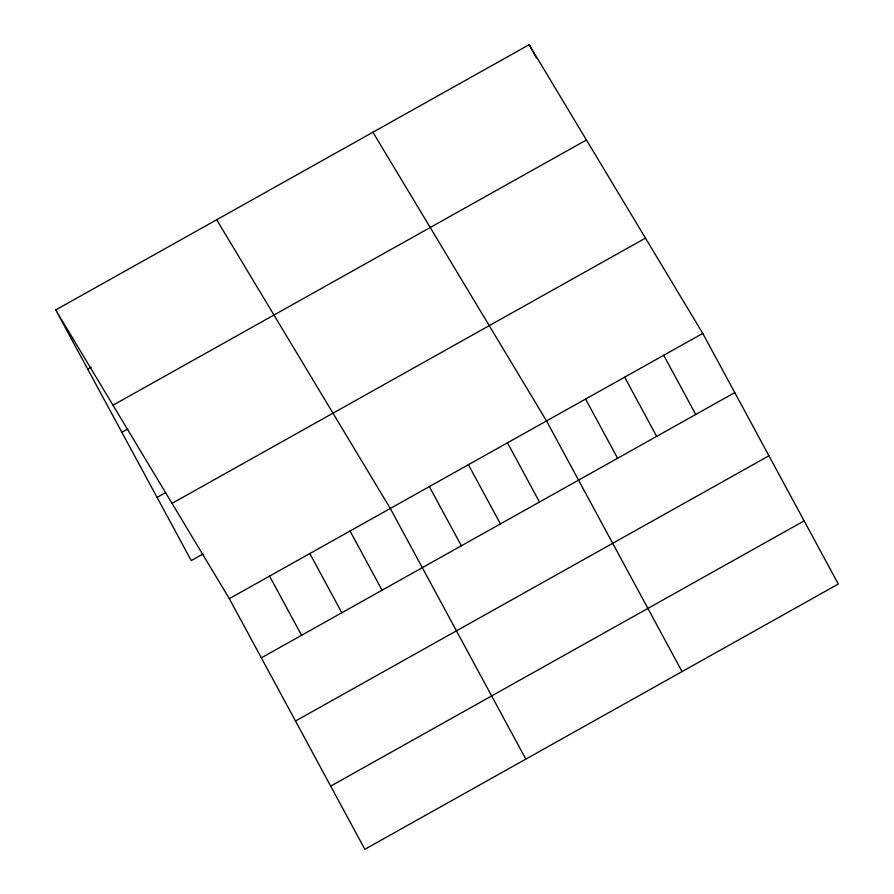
<?xml version="1.0" encoding="UTF-8"?>
<svg xmlns="http://www.w3.org/2000/svg" width="894" height="894" viewBox="0 0 894 894"><rect width="100%" height="100%" fill="white"/><g stroke="black" fill="none" stroke-linecap="round" stroke-linejoin="round"><path stroke-width="1.34" d="M55.707 309.939L529.147 44.7L702.762 333.406L838.293 584.061L364.853 849.3L229.322 598.645L55.707 309.939L191.238 560.594L203.072 553.967M87.713 369.144L91.266 367.155M113.002 405.206L586.442 139.978M121.875 432.316L127.797 429.008M157.076 497.41L165.356 492.773M172.028 503.367L645.468 238.128M229.322 598.645L702.762 333.406M261.327 657.85L734.779 392.611M295.489 721.022L768.941 455.795M330.691 786.117L804.131 520.889M372.91 132.223L546.525 420.929L682.055 671.595M216.672 219.756L390.287 508.462L525.817 759.118M529.147 44.7L536.344 57.987M663.706 355.287L695.722 414.492M624.649 377.167L656.654 436.384M585.581 399.048L617.598 458.264M507.468 442.821L539.484 502.026M468.411 464.701L500.416 523.906M429.343 486.582L461.36 545.787M350.046 531.002L382.062 590.219M309.805 553.554L341.821 612.759M269.563 576.094L301.569 635.299"/></g></svg>
